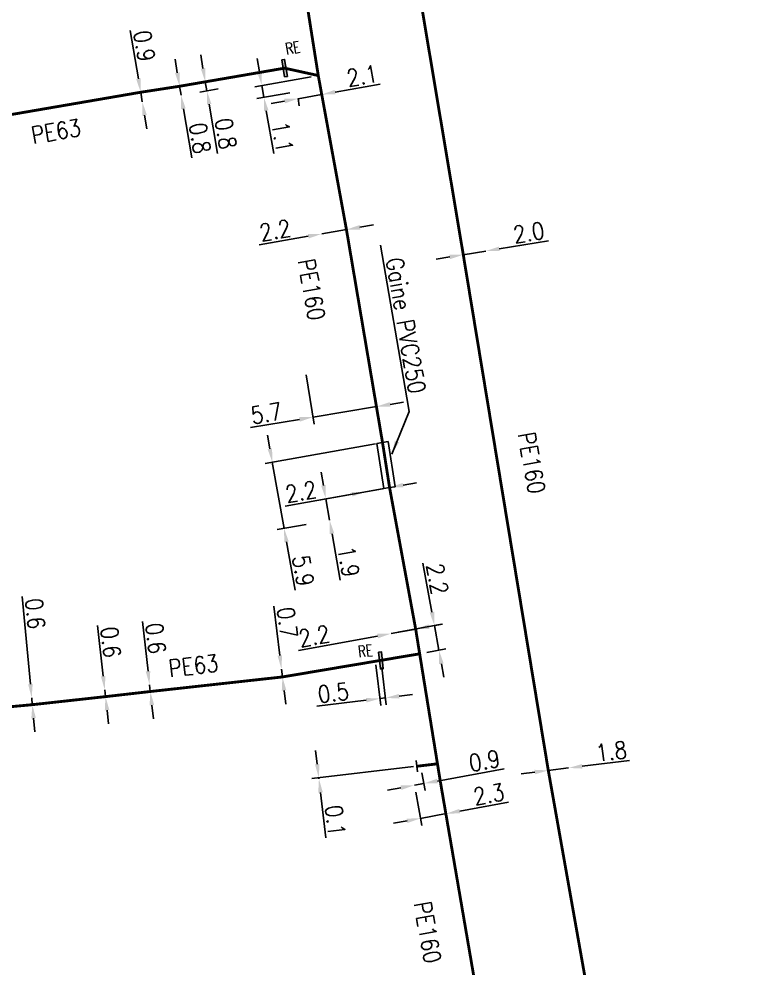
# Model space of a CAD drawing. Header units: millimetres. Extents: x 150994 to 151987, y 125997 to 127005.
# Drawn here: x 151043.4 to 151107.3, y 126315.4 to 126398.7 of the extents above; entities that cross this region are included whole.
import ezdxf
from ezdxf.enums import TextEntityAlignment as Align

# ---------------------------------------------------------------- set-up
doc = ezdxf.new("R2010")
doc.units = ezdxf.units.MM
doc.header["$PDMODE"] = 34
doc.linetypes.add('L_100_AP', pattern=[14, 10, -1.5, 1, -1.5])
doc.linetypes.add('L_100_PE', pattern=[14, 10, -1.5, 1, -1.5])
doc.layers.get('0').update_dxf_attribs({"linetype": 'CONTINUOUS'})
doc.layers.get('Defpoints').update_dxf_attribs({"linetype": 'CONTINUOUS'})
for name, color, linetype in [('L_140', 3, 'CONTINUOUS'), ('L_340', 7, 'CONTINUOUS'), ('L_400', 7, 'CONTINUOUS')]:
    doc.layers.add(name, color=color, linetype=linetype)
doc.styles.get("Standard").update_dxf_attribs({"font": 'romans.shx', "width": 0.85})
doc.dimstyles.get("Standard").update_dxf_attribs({"dimtxt": 1.5, "dimasz": 1.2, "dimexe": 0.625, "dimexo": 0.625, "dimgap": 0.25, "dimtad": 1, "dimdec": 1, "dimzin": 0, "dimdsep": 46, "dimtxsty": 'Standard', "dimcen": -0.5, "dimadec": 0, "dimazin": 0, "dimtfac": 1, "dimtdec": 1, "dimtmove": 0, "dimatfit": 3, "dimfxl": 0, "dimtolj": 1, "dimtzin": 0, "dimarcsym": 0})

# ---------------------------------------------------------------- blocks, each defined once
blk = doc.blocks.new('*D409')
at = {"layer": 'Defpoints', "color": 0, "linetype": 'Continuous', "transparency": 16777216}
for p in [(151091.618, 126332.953), (151091.618, 126332.953), (151089.831, 126332.737)]:
    blk.add_point(p, dxfattribs=at)
at = {"layer": 'L_140', "color": 0, "linetype": 'Continuous', "lineweight": -2, "transparency": 16777216}
for p, q in [((151089.831, 126332.737), (151091.618, 126332.953)), ((151092.809, 126333.096), (151096.969, 126333.597)), ((151088.639, 126332.594), (151087.448, 126332.45))]:
    blk.add_line(p, q, dxfattribs=at)
at = {"layer": 'L_140', "color": 0, "linetype": 'Continuous', "transparency": 16777216}
for points in [[(151092.785, 126333.295), (151092.833, 126332.898), (151091.618, 126332.953)], [(151088.616, 126332.792), (151088.663, 126332.395), (151089.831, 126332.737)]]:
    blk.add_solid(points, dxfattribs=at)
at = {"layer": 'L_140', "color": 0, "linetype": 'Continuous', "transparency": 16777216, "insert": (151095.365, 126334.411), "char_height": 1.5, "attachment_point": 5, "rotation": 6.86875}
blk.add_mtext('\\A1;1.8', dxfattribs=at)
blk = doc.blocks.new('*D410')
at = {"layer": 'Defpoints', "color": 0, "linetype": 'Continuous', "transparency": 16777216}
for p in [(151082.366, 126378.002), (151084.34, 126378.323), (151084.34, 126378.323)]:
    blk.add_point(p, dxfattribs=at)
at = {"layer": 'L_140', "color": 0, "linetype": 'Continuous', "lineweight": -2, "transparency": 16777216}
for p, q in [((151085.525, 126378.516), (151089.84, 126379.218)), ((151081.182, 126377.81), (151079.997, 126377.617)), ((151082.366, 126378.002), (151084.34, 126378.323))]:
    blk.add_line(p, q, dxfattribs=at)
at = {"layer": 'L_140', "color": 0, "linetype": 'Continuous', "transparency": 16777216}
for points in [[(151085.493, 126378.713), (151085.557, 126378.319), (151084.34, 126378.323)], [(151081.15, 126378.007), (151081.214, 126377.612), (151082.366, 126378.002)]]:
    blk.add_solid(points, dxfattribs=at)
at = {"layer": 'L_140', "color": 0, "linetype": 'Continuous', "transparency": 16777216, "insert": (151088.114, 126379.95), "char_height": 1.5, "attachment_point": 5, "rotation": 9.23712}
blk.add_mtext('\\A1;2.0', dxfattribs=at)
blk = doc.blocks.new('*D423')
at = {"layer": 'Defpoints', "color": 0, "linetype": 'Continuous', "transparency": 16777216}
for p in [(151061.338, 126393.458), (151059.856, 126392.391), (151061.474, 126392.67)]:
    blk.add_point(p, dxfattribs=at)
at = {"layer": 'L_140', "color": 0, "linetype": 'Continuous', "lineweight": -2, "transparency": 16777216}
for p, q in [((151059.516, 126394.362), (151059.312, 126395.545)), ((151060.722, 126393.352), (151059.104, 126393.073)), ((151059.72, 126393.179), (151059.856, 126392.391)), ((151060.858, 126392.564), (151059.24, 126392.285)), ((151060.059, 126391.209), (151060.802, 126386.901))]:
    blk.add_line(p, q, dxfattribs=at)
at = {"layer": 'L_140', "color": 0, "linetype": 'Continuous', "transparency": 16777216}
for points in [[(151059.713, 126394.396), (151059.319, 126394.328), (151059.72, 126393.179)], [(151060.256, 126391.242), (151059.862, 126391.175), (151059.856, 126392.391)]]:
    blk.add_solid(points, dxfattribs=at)
at = {"layer": 'L_140', "color": 0, "linetype": 'Continuous', "transparency": 16777216, "insert": (151061.518, 126388.633), "char_height": 1.5, "attachment_point": 5, "rotation": 279.78029}
blk.add_mtext('\\A1;0.8', dxfattribs=at)
blk = doc.blocks.new('*D424')
at = {"layer": 'Defpoints', "color": 0, "linetype": 'Continuous', "transparency": 16777216}
for p in [(151069.636, 126393.729), (151067.752, 126392.33), (151067.863, 126391.7)]:
    blk.add_point(p, dxfattribs=at)
at = {"layer": 'L_140', "color": 0, "linetype": 'Continuous', "lineweight": -2, "transparency": 16777216}
for p, q in [((151069.744, 126393.114), (151070.036, 126391.447)), ((151071.11, 126392.27), (151075.057, 126392.964)), ((151067.863, 126391.7), (151069.928, 126392.063)), ((151066.681, 126391.492), (151065.499, 126391.285)), ((151067.86, 126391.715), (151067.971, 126391.084))]:
    blk.add_line(p, q, dxfattribs=at)
at = {"layer": 'L_140', "color": 0, "linetype": 'Continuous', "transparency": 16777216}
for points in [[(151071.076, 126392.467), (151071.145, 126392.073), (151069.928, 126392.063)], [(151066.646, 126391.689), (151066.716, 126391.295), (151067.863, 126391.7)]]:
    blk.add_solid(points, dxfattribs=at)
at = {"layer": 'L_140', "color": 0, "linetype": 'Continuous', "transparency": 16777216, "insert": (151073.501, 126393.706), "char_height": 1.5, "attachment_point": 5, "rotation": 9.96207}
blk.add_mtext('\\A1;2.1', dxfattribs=at)
blk = doc.blocks.new('*D425')
at = {"layer": 'Defpoints', "color": 0, "linetype": 'Continuous', "transparency": 16777216}
for p in [(151069.636, 126393.729), (151067.752, 126392.33), (151064.863, 126391.823)]:
    blk.add_point(p, dxfattribs=at)
at = {"layer": 'L_140', "color": 0, "linetype": 'Continuous', "lineweight": -2, "transparency": 16777216}
for p, q in [((151064.473, 126394.041), (151064.266, 126395.223)), ((151069.02, 126393.621), (151064.065, 126392.751)), ((151064.681, 126392.859), (151064.863, 126391.823)), ((151067.137, 126392.222), (151064.247, 126391.715)), ((151065.071, 126390.641), (151065.732, 126386.874))]:
    blk.add_line(p, q, dxfattribs=at)
at = {"layer": 'L_140', "color": 0, "linetype": 'Continuous', "transparency": 16777216}
for points in [[(151064.67, 126394.076), (151064.276, 126394.006), (151064.681, 126392.859)], [(151065.268, 126390.676), (151064.874, 126390.606), (151064.863, 126391.823)]]:
    blk.add_solid(points, dxfattribs=at)
at = {"layer": 'L_140', "color": 0, "linetype": 'Continuous', "transparency": 16777216, "insert": (151066.49, 126388.339), "char_height": 1.5, "attachment_point": 5, "rotation": 279.96207}
blk.add_mtext('\\A1;1.1', dxfattribs=at)
blk = doc.blocks.new('*D426')
at = {"layer": 'Defpoints', "color": 0, "linetype": 'Continuous', "transparency": 16777216}
for p in [(151069.942, 126379.831), (151069.942, 126379.831), (151072.11, 126380.206)]:
    blk.add_point(p, dxfattribs=at)
at = {"layer": 'L_140', "color": 0, "linetype": 'Continuous', "lineweight": -2, "transparency": 16777216}
for p, q in [((151073.293, 126380.411), (151074.475, 126380.615)), ((151068.76, 126379.627), (151064.453, 126378.881)), ((151072.11, 126380.206), (151069.942, 126379.831))]:
    blk.add_line(p, q, dxfattribs=at)
at = {"layer": 'L_140', "color": 0, "linetype": 'Continuous', "transparency": 16777216}
for points in [[(151073.259, 126380.608), (151073.327, 126380.214), (151072.11, 126380.206)], [(151068.726, 126379.824), (151068.794, 126379.429), (151069.942, 126379.831)]]:
    blk.add_solid(points, dxfattribs=at)
at = {"layer": 'L_140', "color": 0, "linetype": 'Continuous', "transparency": 16777216, "insert": (151065.845, 126380.137), "char_height": 1.5, "attachment_point": 5, "rotation": 9.81639}
blk.add_mtext('\\A1;2.2', dxfattribs=at)
blk = doc.blocks.new('*D427')
at = {"layer": 'Defpoints', "color": 0, "linetype": 'Continuous', "transparency": 16777216}
for p in [(151075.896, 126357.565), (151070.635, 126354.697), (151070.635, 126354.697)]:
    blk.add_point(p, dxfattribs=at)
at = {"layer": 'L_400', "color": 0, "linetype": 'Continuous', "lineweight": -2, "transparency": 16777216}
for p, q in [((151070.091, 126357.748), (151069.88, 126358.93)), ((151075.28, 126357.455), (151069.686, 126356.457)), ((151070.301, 126356.567), (151070.635, 126354.697)), ((151070.846, 126353.515), (151071.57, 126349.451))]:
    blk.add_line(p, q, dxfattribs=at)
at = {"layer": 'L_400', "color": 0, "linetype": 'Continuous', "transparency": 16777216}
for points in [[(151070.288, 126357.784), (151069.894, 126357.713), (151070.301, 126356.567)], [(151071.042, 126353.55), (151070.649, 126353.48), (151070.635, 126354.697)]]:
    blk.add_solid(points, dxfattribs=at)
at = {"layer": 'L_400', "color": 0, "linetype": 'Continuous', "transparency": 16777216, "insert": (151072.298, 126351.068), "char_height": 1.5, "attachment_point": 5, "rotation": 280.11059}
blk.add_mtext('\\A1;1.9', dxfattribs=at)
blk = doc.blocks.new('*D428')
at = {"layer": 'Defpoints', "color": 0, "linetype": 'Continuous', "transparency": 16777216}
for p in [(151075.277, 126361.517), (151066.635, 126353.983), (151069.189, 126354.439)]:
    blk.add_point(p, dxfattribs=at)
at = {"layer": 'L_400', "color": 0, "linetype": 'Continuous', "lineweight": -2, "transparency": 16777216}
for p, q in [((151065.388, 126360.973), (151065.178, 126362.154)), ((151074.661, 126361.408), (151064.984, 126359.682)), ((151065.599, 126359.792), (151066.635, 126353.983)), ((151068.573, 126354.329), (151066.02, 126353.874)), ((151066.846, 126352.802), (151067.602, 126348.558))]:
    blk.add_line(p, q, dxfattribs=at)
at = {"layer": 'L_400', "color": 0, "linetype": 'Continuous', "transparency": 16777216}
for points in [[(151065.585, 126361.008), (151065.192, 126360.938), (151065.599, 126359.792)], [(151067.042, 126352.837), (151066.649, 126352.767), (151066.635, 126353.983)]]:
    blk.add_solid(points, dxfattribs=at)
at = {"layer": 'L_400', "color": 0, "linetype": 'Continuous', "transparency": 16777216, "insert": (151068.314, 126350.265), "char_height": 1.5, "attachment_point": 5, "rotation": 280.11059}
blk.add_mtext('\\A1;5.9', dxfattribs=at)
blk = doc.blocks.new('*D429')
at = {"layer": 'Defpoints', "color": 0, "linetype": 'Continuous', "transparency": 16777216}
for p in [(151073.779, 126357.187), (151073.779, 126357.187), (151075.896, 126357.565)]:
    blk.add_point(p, dxfattribs=at)
at = {"layer": 'L_400', "color": 0, "linetype": 'Continuous', "lineweight": -2, "transparency": 16777216}
for p, q in [((151077.077, 126357.775), (151078.258, 126357.986)), ((151072.598, 126356.977), (151066.733, 126355.931)), ((151075.896, 126357.565), (151073.779, 126357.187))]:
    blk.add_line(p, q, dxfattribs=at)
at = {"layer": 'L_400', "color": 0, "linetype": 'Continuous', "transparency": 16777216}
for points in [[(151077.042, 126357.972), (151077.112, 126357.578), (151075.896, 126357.565)], [(151072.562, 126357.173), (151072.633, 126356.78), (151073.779, 126357.187)]]:
    blk.add_solid(points, dxfattribs=at)
at = {"layer": 'L_400', "color": 0, "linetype": 'Continuous', "transparency": 16777216, "insert": (151068.118, 126357.194), "char_height": 1.5, "attachment_point": 5, "rotation": 10.11059}
blk.add_mtext('\\A1;2.2', dxfattribs=at)
blk = doc.blocks.new('*D430')
at = {"layer": 'Defpoints', "color": 0, "linetype": 'Continuous', "transparency": 16777216}
for p in [(151068.46, 126368.086), (151069.179, 126363.748), (151075.277, 126361.517)]:
    blk.add_point(p, dxfattribs=at)
at = {"layer": 'L_400', "color": 0, "linetype": 'Continuous', "lineweight": -2, "transparency": 16777216}
for p, q in [((151068.562, 126367.47), (151069.282, 126363.131)), ((151075.174, 126362.134), (151074.651, 126365.289)), ((151074.753, 126364.672), (151069.179, 126363.748)), ((151075.937, 126364.868), (151077.121, 126365.065)), ((151067.996, 126363.551), (151063.683, 126362.836))]:
    blk.add_line(p, q, dxfattribs=at)
at = {"layer": 'L_400', "color": 0, "linetype": 'Continuous', "transparency": 16777216}
for points in [[(151075.904, 126365.066), (151075.97, 126364.671), (151074.753, 126364.672)], [(151067.963, 126363.749), (151068.028, 126363.354), (151069.179, 126363.748)]]:
    blk.add_solid(points, dxfattribs=at)
at = {"layer": 'L_400', "color": 0, "linetype": 'Continuous', "transparency": 16777216, "insert": (151065.084, 126364.082), "char_height": 1.5, "attachment_point": 5, "rotation": 9.41579}
blk.add_mtext('\\A1;5.7', dxfattribs=at)
blk = doc.blocks.new('*D431')
at = {"layer": 'Defpoints', "color": 0, "linetype": 'Continuous', "transparency": 16777216}
for p in [(151076.023, 126344.747), (151076.023, 126344.747), (151078.187, 126345.145)]:
    blk.add_point(p, dxfattribs=at)
at = {"layer": 'L_140', "color": 0, "linetype": 'Continuous', "lineweight": -2, "transparency": 16777216}
for p, q in [((151079.367, 126345.362), (151080.547, 126345.579)), ((151074.843, 126344.53), (151067.902, 126343.253)), ((151078.187, 126345.145), (151076.023, 126344.747))]:
    blk.add_line(p, q, dxfattribs=at)
at = {"layer": 'L_140', "color": 0, "linetype": 'Continuous', "transparency": 16777216}
for points in [[(151079.331, 126345.559), (151079.403, 126345.165), (151078.187, 126345.145)], [(151074.807, 126344.726), (151074.879, 126344.333), (151076.023, 126344.747)]]:
    blk.add_solid(points, dxfattribs=at)
at = {"layer": 'L_140', "color": 0, "linetype": 'Continuous', "transparency": 16777216, "insert": (151069.281, 126344.523), "char_height": 1.5, "attachment_point": 5, "rotation": 10.42346}
blk.add_mtext('\\A1;2.2', dxfattribs=at)
blk = doc.blocks.new('*D432')
at = {"layer": 'Defpoints', "color": 0, "linetype": 'Continuous', "transparency": 16777216}
for p in [(151079.832, 126345.447), (151076.023, 126344.747), (151078.538, 126342.973)]:
    blk.add_point(p, dxfattribs=at)
at = {"layer": 'L_140', "color": 0, "linetype": 'Continuous', "lineweight": -2, "transparency": 16777216}
for p, q in [((151079.615, 126346.628), (151078.824, 126350.927)), ((151076.638, 126344.86), (151080.447, 126345.56)), ((151080.23, 126343.284), (151079.832, 126345.447)), ((151079.153, 126343.086), (151080.845, 126343.397)), ((151080.447, 126342.104), (151080.664, 126340.923))]:
    blk.add_line(p, q, dxfattribs=at)
at = {"layer": 'L_140', "color": 0, "linetype": 'Continuous', "transparency": 16777216}
for points in [[(151079.811, 126346.664), (151079.418, 126346.591), (151079.832, 126345.447)], [(151080.644, 126342.14), (151080.25, 126342.067), (151080.23, 126343.284)]]:
    blk.add_solid(points, dxfattribs=at)
at = {"layer": 'L_140', "color": 0, "linetype": 'Continuous', "transparency": 16777216, "insert": (151080.094, 126349.548), "char_height": 1.5, "attachment_point": 5, "rotation": 280.42346}
blk.add_mtext('\\A1;2.2', dxfattribs=at)
blk = doc.blocks.new('*D433')
at = {"layer": 'Defpoints', "color": 0, "linetype": 'Continuous', "transparency": 16777216}
for p in [(151074.607, 126342.627), (151075.138, 126342.399), (151075.04, 126339.042)]:
    blk.add_point(p, dxfattribs=at)
at = {"layer": 'L_340', "color": 0, "linetype": 'Continuous', "lineweight": -2, "transparency": 16777216}
for p, q in [((151074.682, 126342.007), (151075.115, 126338.421)), ((151075.213, 126341.779), (151075.611, 126338.481)), ((151073.849, 126338.898), (151069.509, 126338.374)), ((151075.536, 126339.102), (151075.04, 126339.042)), ((151076.728, 126339.246), (151077.919, 126339.39))]:
    blk.add_line(p, q, dxfattribs=at)
at = {"layer": 'L_340', "color": 0, "linetype": 'Continuous', "transparency": 16777216}
for points in [[(151073.825, 126339.097), (151073.873, 126338.699), (151075.04, 126339.042)], [(151076.704, 126339.444), (151076.752, 126339.047), (151075.536, 126339.102)]]:
    blk.add_solid(points, dxfattribs=at)
at = {"layer": 'L_340', "color": 0, "linetype": 'Continuous', "transparency": 16777216, "insert": (151070.963, 126339.557), "char_height": 1.5, "attachment_point": 5, "rotation": 6.88886}
blk.add_mtext('\\A1;0.5', dxfattribs=at)
blk = doc.blocks.new('*D434')
at = {"layer": 'Defpoints', "color": 0, "linetype": 'Continuous', "transparency": 16777216}
for p in [(151066.404, 126341.636), (151066.404, 126341.636), (151066.488, 126340.941)]:
    blk.add_point(p, dxfattribs=at)
at = {"layer": 'L_140', "color": 0, "linetype": 'Continuous', "lineweight": -2, "transparency": 16777216}
for p, q in [((151066.26, 126342.828), (151065.736, 126347.167)), ((151066.488, 126340.941), (151066.404, 126341.636)), ((151066.632, 126339.75), (151066.776, 126338.559))]:
    blk.add_line(p, q, dxfattribs=at)
at = {"layer": 'L_140', "color": 0, "linetype": 'Continuous', "transparency": 16777216}
for points in [[(151066.459, 126342.852), (151066.061, 126342.804), (151066.404, 126341.636)], [(151066.83, 126339.774), (151066.433, 126339.726), (151066.488, 126340.941)]]:
    blk.add_solid(points, dxfattribs=at)
at = {"layer": 'L_140', "color": 0, "linetype": 'Continuous', "transparency": 16777216, "insert": (151066.919, 126345.713), "char_height": 1.5, "attachment_point": 5, "rotation": 276.88886}
blk.add_mtext('\\A1;0.7', dxfattribs=at)
blk = doc.blocks.new('*D435')
at = {"layer": 'Defpoints', "color": 0, "linetype": 'Continuous', "transparency": 16777216}
for p in [(151078.075, 126331.438), (151080.337, 126331.852), (151078.608, 126328.53)]:
    blk.add_point(p, dxfattribs=at)
at = {"layer": 'L_140', "color": 0, "linetype": 'Continuous', "lineweight": -2, "transparency": 16777216}
for p, q in [((151080.45, 126331.238), (151080.983, 126328.33)), ((151078.188, 126330.823), (151078.72, 126327.915)), ((151082.05, 126329.161), (151086.35, 126329.948)), ((151078.608, 126328.53), (151080.87, 126328.944)), ((151077.427, 126328.314), (151076.247, 126328.097))]:
    blk.add_line(p, q, dxfattribs=at)
at = {"layer": 'L_140', "color": 0, "linetype": 'Continuous', "transparency": 16777216}
for points in [[(151082.014, 126329.357), (151082.086, 126328.964), (151080.87, 126328.944)], [(151077.391, 126328.51), (151077.463, 126328.117), (151078.608, 126328.53)]]:
    blk.add_solid(points, dxfattribs=at)
at = {"layer": 'L_140', "color": 0, "linetype": 'Continuous', "transparency": 16777216, "insert": (151084.61, 126330.646), "char_height": 1.5, "attachment_point": 5, "rotation": 10.38189}
blk.add_mtext('\\A1;2.3', dxfattribs=at)
blk = doc.blocks.new('*D436')
at = {"layer": 'Defpoints', "color": 0, "linetype": 'Continuous', "transparency": 16777216}
for p in [(151078.627, 126333.142), (151069.695, 126331.997), (151069.695, 126331.997)]:
    blk.add_point(p, dxfattribs=at)
at = {"layer": 'L_340', "color": 0, "linetype": 'Continuous', "lineweight": -2, "transparency": 16777216}
for p, q in [((151069.544, 126333.289), (151069.405, 126334.481)), ((151078.006, 126333.07), (151069.062, 126332.024)), ((151069.683, 126332.097), (151069.695, 126331.997)), ((151069.834, 126330.806), (151070.299, 126326.826))]:
    blk.add_line(p, q, dxfattribs=at)
at = {"layer": 'L_340', "color": 0, "linetype": 'Continuous', "transparency": 16777216}
for points in [[(151069.743, 126333.312), (151069.345, 126333.265), (151069.683, 126332.097)], [(151070.033, 126330.829), (151069.635, 126330.782), (151069.695, 126331.997)]]:
    blk.add_solid(points, dxfattribs=at)
at = {"layer": 'L_340', "color": 0, "linetype": 'Continuous', "transparency": 16777216, "insert": (151071.13, 126328.336), "char_height": 1.5, "attachment_point": 5, "rotation": 276.66704}
blk.add_mtext('\\A1;0.1', dxfattribs=at)
blk = doc.blocks.new('*D437')
at = {"layer": 'Defpoints', "color": 0, "linetype": 'Continuous', "transparency": 16777216}
for p in [(151078.627, 126333.142), (151078.075, 126331.438), (151078.075, 126331.438)]:
    blk.add_point(p, dxfattribs=at)
at = {"layer": 'L_340', "color": 0, "linetype": 'Continuous', "lineweight": -2, "transparency": 16777216}
for p, q in [((151080.091, 126331.807), (151085.944, 126332.879)), ((151078.739, 126332.527), (151079.024, 126330.976)), ((151076.895, 126331.222), (151075.714, 126331.005)), ((151078.075, 126331.438), (151078.911, 126331.591))]:
    blk.add_line(p, q, dxfattribs=at)
at = {"layer": 'L_340', "color": 0, "linetype": 'Continuous', "transparency": 16777216}
for points in [[(151080.055, 126332.004), (151080.127, 126331.611), (151078.911, 126331.591)], [(151076.859, 126331.418), (151076.931, 126331.025), (151078.075, 126331.438)]]:
    blk.add_solid(points, dxfattribs=at)
at = {"layer": 'L_340', "color": 0, "linetype": 'Continuous', "transparency": 16777216, "insert": (151084.233, 126333.583), "char_height": 1.5, "attachment_point": 5, "rotation": 10.38189}
blk.add_mtext('\\A1;0.9', dxfattribs=at)
blk = doc.blocks.new('L_340_07')
at = {"color": 0, "linetype": 'Continuous', "const_width": 0.25, "flags": 128}
blk.add_lwpolyline([(0, 0), (0.35, 0)], dxfattribs=at)
at = {"color": 0, "linetype": 'Continuous', "flags": 128}
blk.add_lwpolyline([(0.35, -0.5), (0.35, 0.5)], dxfattribs=at)
at = {"color": 0, "linetype": 'Continuous', "width": 0.75, "flags": 3}
for tag, p in [('DEF_LEG', (0.723, -3.465)), ('DEF_COUP', (0.723, -5.965)), ('DEF_TYPE', (0.723, -8.465))]:
    blk.add_attdef(tag, text='', height=1.2, dxfattribs=at).set_placement(p, align=Align.MIDDLE)
blk = doc.blocks.new('L_340_20')
at = {"linetype": 'Continuous'}
blk.add_hatch(color=0, dxfattribs=at).paths.add_polyline_path([(0.125, 0.75), (-0.125, 0.75), (-0.125, -0.75), (0.125, -0.75)])
at = {"color": 0, "linetype": 'Continuous'}
blk.add_lwpolyline([(-0.125, 0.75), (0.125, 0.75), (0.125, -0.75), (-0.125, -0.75)], close=True, dxfattribs=at)
at = {"color": 0, "linetype": 'Continuous', "width": 0.75}
for tag, height, flags, p in [('RE', 1, 8, (0, 1.867)), ('DEF_LEG', 1.2, 3, (0, -5)), ('DEF_COUP', 1.2, 3, (0, -7.5)), ('DEF_TYPE', 1.2, 3, (0, -10))]:
    blk.add_attdef(tag, text='', height=height, dxfattribs=dict(at, flags=flags)).set_placement(p, align=Align.MIDDLE)
blk = doc.blocks.new('*D519')
at = {"layer": 'Defpoints', "color": 0, "linetype": 'Continuous', "transparency": 16777216}
for p in [(151044.477, 126339.104), (151044.477, 126339.104), (151044.533, 126338.507)]:
    blk.add_point(p, dxfattribs=at)
at = {"layer": 'L_140', "color": 0, "linetype": 'Continuous', "lineweight": -2, "transparency": 16777216}
for p, q in [((151044.365, 126340.299), (151043.647, 126347.99)), ((151044.533, 126338.507), (151044.477, 126339.104)), ((151044.645, 126337.312), (151044.756, 126336.117))]:
    blk.add_line(p, q, dxfattribs=at)
at = {"layer": 'L_140', "color": 0, "linetype": 'Continuous', "transparency": 16777216}
for points in [[(151044.565, 126340.318), (151044.166, 126340.28), (151044.477, 126339.104)], [(151044.844, 126337.331), (151044.445, 126337.294), (151044.533, 126338.507)]]:
    blk.add_solid(points, dxfattribs=at)
at = {"layer": 'L_140', "color": 0, "linetype": 'Continuous', "transparency": 16777216, "insert": (151044.79, 126346.504), "char_height": 1.5, "attachment_point": 5, "rotation": 275.33667}
blk.add_mtext('\\A1;0.6', dxfattribs=at)
blk = doc.blocks.new('*D520')
at = {"layer": 'Defpoints', "color": 0, "linetype": 'Continuous', "transparency": 16777216}
for p in [(151050.889, 126339.811), (151050.889, 126339.811), (151050.957, 126339.214)]:
    blk.add_point(p, dxfattribs=at)
at = {"layer": 'L_140', "color": 0, "linetype": 'Continuous', "lineweight": -2, "transparency": 16777216}
for p, q in [((151050.753, 126341.003), (151050.246, 126345.459)), ((151050.957, 126339.214), (151050.889, 126339.811)), ((151051.092, 126338.022), (151051.228, 126336.83))]:
    blk.add_line(p, q, dxfattribs=at)
at = {"layer": 'L_140', "color": 0, "linetype": 'Continuous', "transparency": 16777216}
for points in [[(151050.952, 126341.026), (151050.555, 126340.98), (151050.889, 126339.811)], [(151051.291, 126338.045), (151050.894, 126338), (151050.957, 126339.214)]]:
    blk.add_solid(points, dxfattribs=at)
at = {"layer": 'L_140', "color": 0, "linetype": 'Continuous', "transparency": 16777216, "insert": (151051.419, 126343.997), "char_height": 1.5, "attachment_point": 5, "rotation": 276.48843}
blk.add_mtext('\\A1;0.6', dxfattribs=at)
blk = doc.blocks.new('*D521')
at = {"layer": 'Defpoints', "color": 0, "linetype": 'Continuous', "transparency": 16777216}
for p in [(151054.824, 126340.258), (151054.824, 126340.258), (151054.892, 126339.662)]:
    blk.add_point(p, dxfattribs=at)
at = {"layer": 'L_140', "color": 0, "linetype": 'Continuous', "lineweight": -2, "transparency": 16777216}
for p, q in [((151054.689, 126341.451), (151054.195, 126345.794)), ((151054.892, 126339.662), (151054.824, 126340.258)), ((151055.028, 126338.47), (151055.164, 126337.277))]:
    blk.add_line(p, q, dxfattribs=at)
at = {"layer": 'L_140', "color": 0, "linetype": 'Continuous', "transparency": 16777216}
for points in [[(151054.888, 126341.473), (151054.49, 126341.428), (151054.824, 126340.258)], [(151055.227, 126338.492), (151054.829, 126338.447), (151054.892, 126339.662)]]:
    blk.add_solid(points, dxfattribs=at)
at = {"layer": 'L_140', "color": 0, "linetype": 'Continuous', "transparency": 16777216, "insert": (151055.368, 126344.331), "char_height": 1.5, "attachment_point": 5, "rotation": 276.48843}
blk.add_mtext('\\A1;0.6', dxfattribs=at)
blk = doc.blocks.new('*D534')
at = {"layer": 'Defpoints', "color": 0, "linetype": 'Continuous', "transparency": 16777216}
for p in [(151054.047, 126392.263), (151054.189, 126391.425), (151054.189, 126391.425)]:
    blk.add_point(p, dxfattribs=at)
at = {"layer": 'L_140', "color": 0, "linetype": 'Continuous', "lineweight": -2, "transparency": 16777216}
for p, q in [((151053.847, 126393.447), (151053.128, 126397.697)), ((151054.189, 126391.425), (151054.047, 126392.263)), ((151054.389, 126390.242), (151054.59, 126389.059))]:
    blk.add_line(p, q, dxfattribs=at)
at = {"layer": 'L_140', "color": 0, "linetype": 'Continuous', "transparency": 16777216}
for points in [[(151054.044, 126393.48), (151053.65, 126393.413), (151054.047, 126392.263)], [(151054.586, 126390.276), (151054.192, 126390.209), (151054.189, 126391.425)]]:
    blk.add_solid(points, dxfattribs=at)
at = {"layer": 'L_140', "color": 0, "linetype": 'Continuous', "transparency": 16777216, "insert": (151054.373, 126396.33), "char_height": 1.5, "attachment_point": 5, "rotation": 279.60657}
blk.add_mtext('\\A1;0.9', dxfattribs=at)
blk = doc.blocks.new('*D535')
at = {"layer": 'Defpoints', "color": 0, "linetype": 'Continuous', "transparency": 16777216}
for p in [(151057.462, 126392.79), (151057.595, 126392.001), (151057.595, 126392.001)]:
    blk.add_point(p, dxfattribs=at)
at = {"layer": 'L_140', "color": 0, "linetype": 'Continuous', "lineweight": -2, "transparency": 16777216}
for p, q in [((151057.262, 126393.973), (151057.061, 126395.157)), ((151057.462, 126392.79), (151057.595, 126392.001)), ((151057.795, 126390.818), (151058.524, 126386.508))]:
    blk.add_line(p, q, dxfattribs=at)
at = {"layer": 'L_140', "color": 0, "linetype": 'Continuous', "transparency": 16777216}
for points in [[(151057.459, 126394.007), (151057.064, 126393.94), (151057.462, 126392.79)], [(151057.992, 126390.852), (151057.598, 126390.785), (151057.595, 126392.001)]]:
    blk.add_solid(points, dxfattribs=at)
at = {"layer": 'L_140', "color": 0, "linetype": 'Continuous', "transparency": 16777216, "insert": (151059.246, 126388.238), "char_height": 1.5, "attachment_point": 5, "rotation": 279.59866}
blk.add_mtext('\\A1;0.8', dxfattribs=at)

msp = doc.modelspace()

# ---------------------------------------------------------------- linework, layer by layer
at = {"layer": 'L_140', "linetype": 'L_100_PE', "ltscale": 0.5, "const_width": 0.25}
msp.add_lwpolyline([(151044.709, 126531.1), (151048.265, 126516.277), (151053.135, 126490.26), (151059.249, 126454.635), (151062.754, 126434.381), (151064.813, 126422.329), (151066.925, 126410.893), (151069.457, 126394.858), (151069.636, 126393.729), (151069.636, 126393.729), (151072.11, 126380.206), (151075.277, 126361.517), (151075.896, 126357.565), (151078.187, 126345.145), (151078.538, 126342.973), (151080.101, 126333.315), (151080.337, 126331.852), (151083.754, 126311.965), (151087.339, 126290.698), (151092.772, 126259.993)], dxfattribs=at)
at = {"layer": 'L_140', "linetype": 'L_100_AP', "ltscale": 0.5, "const_width": 0.25}
msp.add_lwpolyline([(151107.152, 126231.49), (151101.07, 126265.378), (151099.139, 126280.915), (151096.94, 126291.772), (151096.344, 126294.714), (151096.284, 126295.008), (151096.183, 126295.904), (151095.852, 126298.809), (151089.831, 126332.737), (151082.366, 126378.002), (151077.317, 126408.132), (151071.815, 126438.113), (151066.163, 126470.673)], dxfattribs=at)
at = {"layer": 'L_140', "linetype": 'L_100_PE', "ltscale": 0.5, "const_width": 0.25, "flags": 128}
for points in [[(151013.979, 126385.458), (151020.919, 126386.555), (151026.153, 126387.453), (151036.03, 126389.162), (151054.047, 126392.263), (151057.462, 126392.79), (151061.338, 126393.458), (151066.677, 126394.379), (151066.677, 126394.379), (151069.636, 126393.729)], [(151000, 126333.815), (151008.322, 126334.802), (151015.483, 126335.534), (151019.052, 126335.854), (151022.435, 126336.208), (151028.677, 126336.87), (151030.668, 126337.07), (151034.709, 126337.476), (151039.482, 126338.035), (151044.533, 126338.507), (151050.957, 126339.214), (151054.892, 126339.662), (151066.488, 126340.941), (151075.138, 126342.399), (151078.538, 126342.973), (151078.538, 126342.973)], [(151078.627, 126333.142), (151080.101, 126333.315)]]:
    msp.add_lwpolyline(points, dxfattribs=at)
at = {"layer": 'L_400', "color": 7, "linetype": 'CONTINUOUS', "ltscale": 0.5}
for p, q in [((151074.783, 126361.44), (151075.277, 126361.517)), ((151074.783, 126361.44), (151075.402, 126357.487)), ((151075.771, 126361.595), (151075.277, 126361.517)), ((151075.771, 126361.595), (151076.39, 126357.642)), ((151075.402, 126357.487), (151075.896, 126357.565)), ((151076.39, 126357.642), (151075.896, 126357.565))]:
    msp.add_line(p, q, dxfattribs=at)

# ---------------------------------------------------------------- block references
at = {"layer": 'L_340', "ltscale": 0.5}
ref = msp.add_blockref('L_340_20', (151066.677, 126394.379), dxfattribs=dict(at, rotation=9.567782176708848))
ref.add_attrib('RE', 'RE', dxfattribs={"layer": '0', "color": 0, "linetype": 'Continuous', "height": 1, "rotation": 9.96207, "width": 0.75}).set_placement((151067.395, 126396.166), align=Align.MIDDLE)
ref = msp.add_blockref('L_340_20', (151075.138, 126342.399), dxfattribs=dict(at, rotation=6.192583061350657))
ref.add_attrib('RE', 'RE', dxfattribs={"layer": '0', "color": 0, "linetype": 'Continuous', "height": 1, "rotation": 6.88886, "width": 0.75}).set_placement((151073.769, 126343.232), align=Align.MIDDLE)
at = {"layer": 'L_340', "ltscale": 0.5, "rotation": 186.6670365903685}
msp.add_blockref('L_340_07', (151078.627, 126333.142), dxfattribs=at)

# ---------------------------------------------------------------- texts
at = {"layer": 'L_140', "linetype": 'Continuous', "width": 0.85}
for s, rotation, p in [('PE63', 9.60657, (151044.584, 126387.726)), ('PE160', 280.06346, (151067.833, 126377.515)), ('PE160', 280.06346, (151087.159, 126362.291)), ('PE63', 6.76092, (151056.604, 126340.924)), ('PE160', 280.06346, (151078.025, 126321.082))]:
    msp.add_text(s, height=1.5, rotation=rotation, dxfattribs=at).set_placement(p)
at = {"layer": 'L_400', "linetype": 'Continuous', "ltscale": 0.5, "insert": (151077.615, 126365.716), "char_height": 1.5, "attachment_point": 9, "rotation": 279.77352}
msp.add_mtext('\\A1;Gaine PVC250', dxfattribs=at)

# ---------------------------------------------------------------- dimensions: what is measured, and where the dimension line sits
at = {"layer": 'L_140', "linetype": 'Continuous'}
for base, p1, p2, angle, picture, middle in [((151054.189, 126391.4254), (151054.0472, 126392.2635), (151054.189, 126391.4254), 99.60657, '*D534', (151053.3871, 126396.1634)), ((151059.856, 126392.391), (151061.338, 126393.458), (151061.474, 126392.67), 99.78029, '*D423', (151060.533, 126388.463)), ((151057.595, 126392.001), (151057.462, 126392.79), (151057.595, 126392.001), 99.59866, '*D535', (151058.26, 126388.071)), ((151064.863, 126391.823), (151069.636, 126393.729), (151067.752, 126392.33), 99.96207, '*D425', (151065.505, 126388.166)), ((151067.863, 126391.7), (151069.636, 126393.729), (151067.752, 126392.33), 9.96207, '*D424', (151073.674, 126392.721)), ((151069.942, 126379.831), (151072.11, 126380.206), (151069.942, 126379.831), 9.81639, '*D426', (151066.015, 126379.152)), ((151084.34, 126378.323), (151082.366, 126378.002), (151084.34, 126378.323), 189.23712, '*D410', (151088.274, 126378.963)), ((151079.832, 126345.447), (151078.538, 126342.973), (151076.023, 126344.747), 280.42346, '*D432', (151079.111, 126349.367)), ((151044.477, 126339.104), (151044.533, 126338.507), (151044.477, 126339.104), 275.33667, '*D519', (151043.795, 126346.411)), ((151066.404, 126341.636), (151066.488, 126340.941), (151066.404, 126341.636), 276.88886, '*D434', (151065.926, 126345.593)), ((151050.889, 126339.811), (151050.957, 126339.214), (151050.889, 126339.811), 276.48843, '*D520', (151050.426, 126343.884)), ((151054.824, 126340.258), (151054.892, 126339.662), (151054.824, 126340.258), 276.48843, '*D521', (151054.374, 126344.218)), ((151076.023, 126344.747), (151078.187, 126345.145), (151076.023, 126344.747), 10.42346, '*D431', (151069.462, 126343.54)), ((151091.618, 126332.953), (151089.831, 126332.737), (151091.618, 126332.953), 186.86875, '*D409', (151095.485, 126333.418)), ((151078.608, 126328.53), (151080.337, 126331.852), (151078.075, 126331.438), 10.38189, '*D435', (151084.79, 126329.663))]:
    dim = msp.add_linear_dim(base=base, p1=p1, p2=p2, angle=angle, dimstyle='Standard', override={"dimatfit": 0}, dxfattribs=at)
    dim.commit()
    dim.dimension.update_dxf_attribs({"geometry": picture, "text_midpoint": middle, "dimtype": 160})
at = {"layer": 'L_340', "linetype": 'Continuous'}
for base, p1, p2, angle, picture, middle in [((151075.04, 126339.042), (151075.138, 126342.399), (151074.607, 126342.627), 6.88886, '*D433', (151071.083, 126338.564)), ((151069.695, 126331.997), (151078.627, 126333.142), (151069.695, 126331.997), 96.66704, '*D436', (151070.136, 126328.22)), ((151078.0749, 126331.4379), (151078.6268, 126333.1422), (151078.0749, 126331.4379), 10.38189, '*D437', (151084.4136, 126332.5992))]:
    dim = msp.add_linear_dim(base=base, p1=p1, p2=p2, angle=angle, dimstyle='Standard', override={"dimatfit": 0}, dxfattribs=at)
    dim.commit()
    dim.dimension.update_dxf_attribs({"geometry": picture, "text_midpoint": middle, "dimtype": 160})
at = {"layer": 'L_400', "linetype": 'Continuous'}
for base, p1, p2, angle, picture, middle in [((151069.1795, 126363.7477), (151075.2765, 126361.5173), (151068.46, 126368.0864), 9.41579, '*D430', (151065.2475, 126363.0956)), ((151066.635, 126353.983), (151075.277, 126361.517), (151069.189, 126354.439), 100.11059, '*D428', (151067.329, 126350.089)), ((151070.635, 126354.697), (151075.896, 126357.565), (151070.635, 126354.697), 100.11059, '*D427', (151071.313, 126350.892)), ((151073.7789, 126357.1872), (151075.8955, 126357.5646), (151073.7789, 126357.1872), 10.11059, '*D429', (151068.294, 126356.2091))]:
    dim = msp.add_linear_dim(base=base, p1=p1, p2=p2, angle=angle, dimstyle='Standard', override={"dimatfit": 0}, dxfattribs=at)
    dim.commit()
    dim.dimension.update_dxf_attribs({"geometry": picture, "text_midpoint": middle, "dimtype": 160})

# ---------------------------------------------------------------- leaders
at = {"layer": 'L_400', "linetype": 'Continuous', "ltscale": 0.5, "annotation_type": 0, "has_hookline": 1, "hookline_direction": 1, "text_width": 13.357, "horizontal_direction": (0.169754, -0.985486, 0)}
msp.add_leader([(151076.09, 126360.495), (151077.614, 126364.245), (151077.411, 126365.428)], dimstyle='Standard', dxfattribs=at)

doc.saveas('drawing.dxf')
